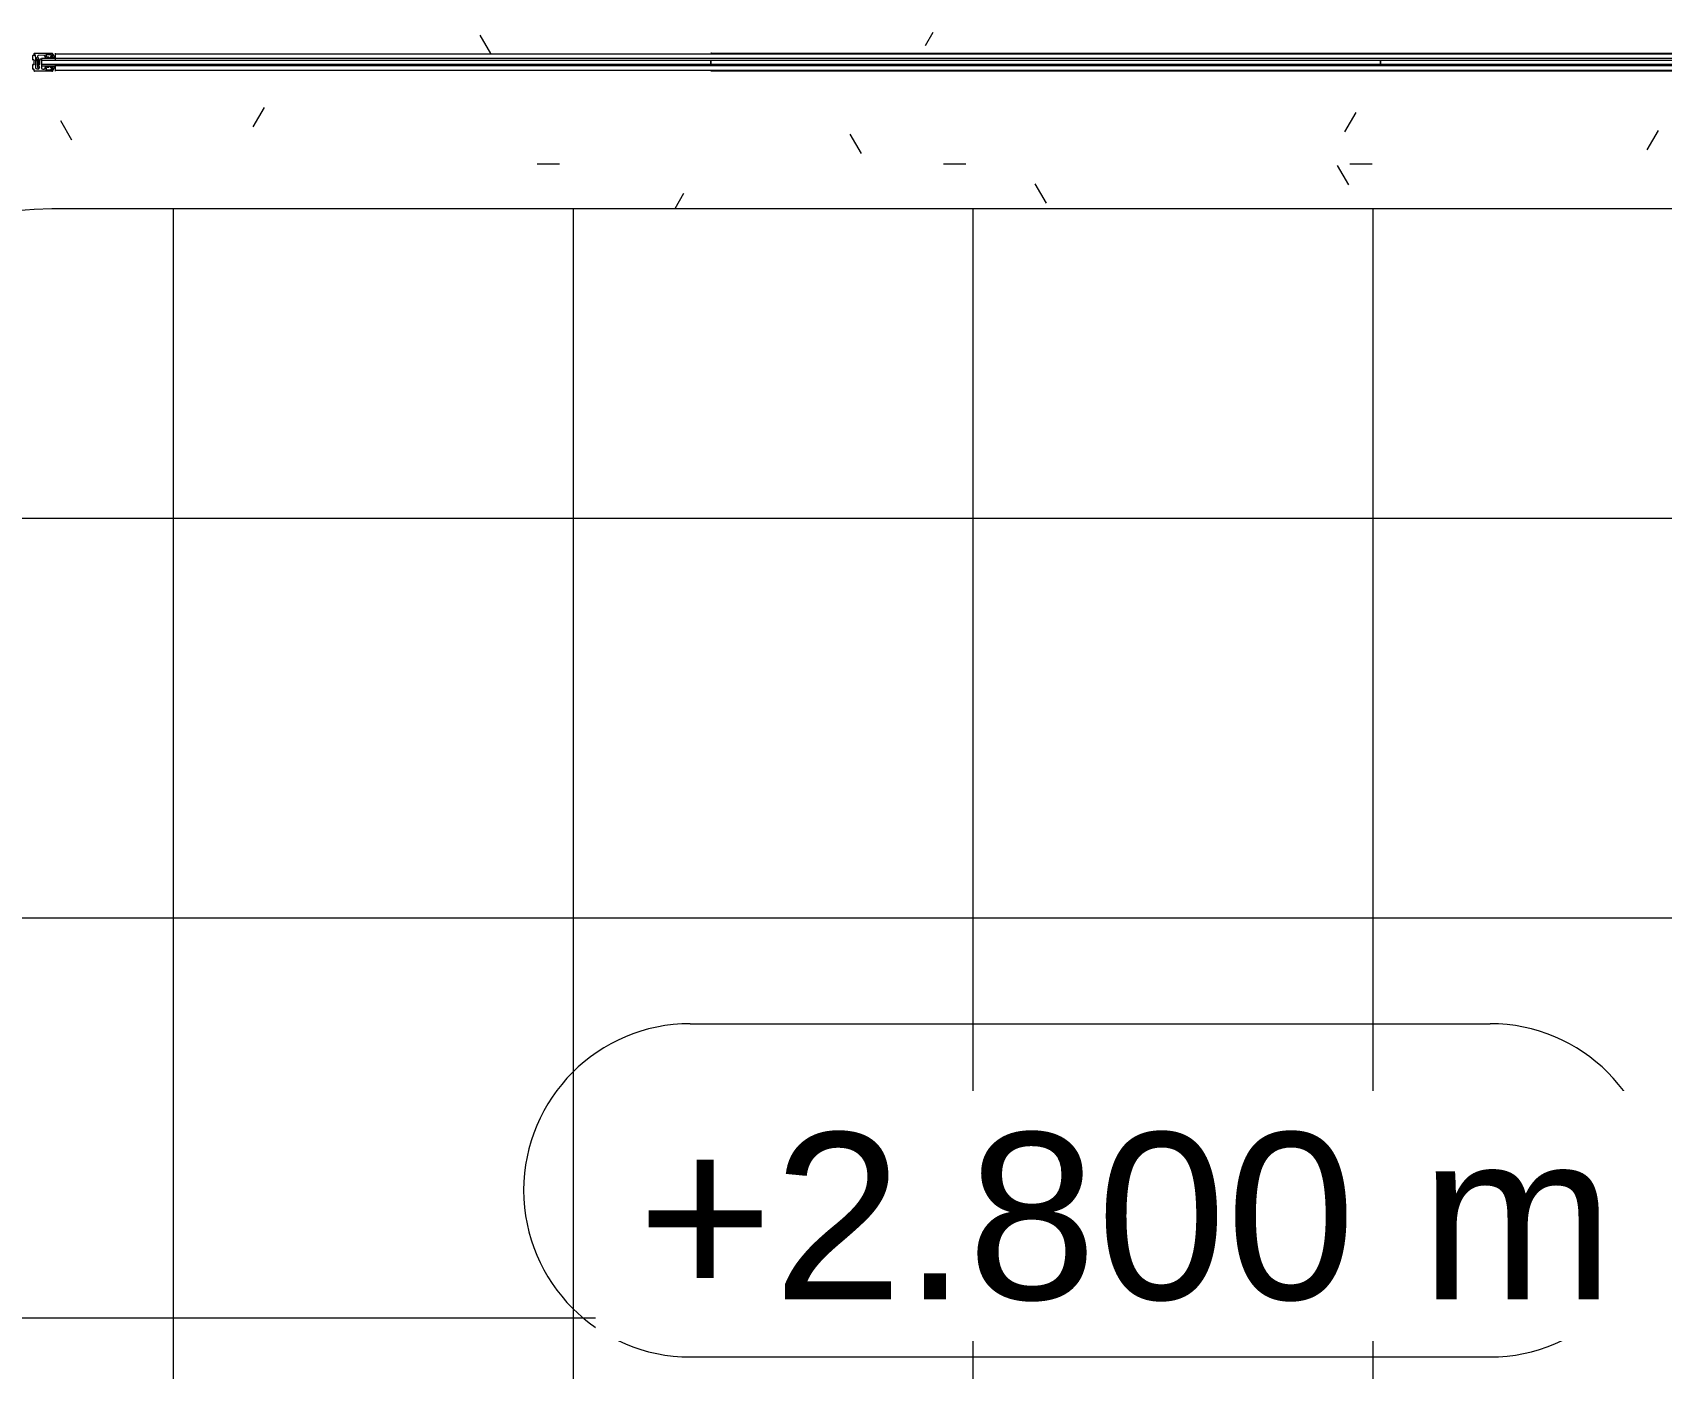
# Model space of a CAD drawing. Header units: millimetres. Extents: x 2814 to 112404, y -27229 to 26301.
# Drawn here: x 40290 to 42734, y -6074 to -4070 of the extents above; entities that cross this region are included whole.
import ezdxf

# ---------------------------------------------------------------- set-up
doc = ezdxf.new("R2010")
doc.units = ezdxf.units.MM
for name, color, linetype, lineweight in [('A-CLNG', 13, 'Continuous', 9), ('A-CLNG-PATT', 13, 'Continuous', 9), ('A-GLAZ-CURT', 52, 'Continuous', 5), ('A-GLAZ-CWMG', 51, 'Continuous', 5), ('G-ANNO-DIMS', 111, 'Continuous', 5), ('G-IMPT', 8, 'Continuous', 5)]:
    doc.layers.add(name, color=color, linetype=linetype, lineweight=lineweight)
doc.styles.add('Arial_5', font='arial.ttf', dxfattribs={"height": 250})
pattern_1 = [(0, (0, 0), (812.8, 203.2), [33.528, -576.072, 33.528, -576.072, -3251.2]), (0, (0, 0), (812.8, 203.2), [-1219.2, 33.528, -1185.672, 33.528, -576.072, -1422.4]), (0, (0, 0), (812.8, 203.2), [-3048, 33.528, -372.872, 33.528, -982.472]), (120, (304.8, 101.6), (-582.3764, 602.3054), [33.528, -576.072, 33.528, -576.072, -3251.2]), (120, (304.8, 101.6), (-582.3764, 602.3054), [-1219.2, 33.528, -1185.672, 33.528, -576.072, -1422.4]), (120, (304.8, 101.6), (-582.3764, 602.3054), [-3048, 33.528, -372.872, 33.528, -982.472]), (240, (406.4, 508), (-230.4236, -805.5054), [33.528, -576.072, 33.528, -576.072, -3251.2]), (240, (406.4, 508), (-230.4236, -805.5054), [-1219.2, 33.528, -1185.672, 33.528, -576.072, -1422.4]), (240, (406.4, 508), (-230.4236, -805.5054), [-3048, 33.528, -372.872, 33.528, -982.472])]

# ---------------------------------------------------------------- blocks, each defined once
blk = doc.blocks.new('System Panel - Glazed-1544886-CEILING - GROUND STOREY PLAN')
at = {"layer": 'A-GLAZ-CURT'}
for p, q in [((-502.3, -3.2), (-502.3, 3.2)), ((-502.3, 3.2), (502.3, 3.2)), ((502.3, 3.2), (502.3, -3.2)), ((502.3, -3.2), (-502.3, -3.2))]:
    blk.add_line(p, q, dxfattribs=at)
blk = doc.blocks.new('Rectangular Mullion - Clarity Aluminium Top Frame-1544881-CEILING - GROUND STOREY PLAN')
at = {"layer": 'A-GLAZ-CWMG'}
for p, q in [((-20162.4, -4100.7), (-20162.4, -4102)), ((-20162.4, -4102), (-20162.4, -4108.7)), ((-19178.4, -4102), (-20162.4, -4102)), ((-20162.4, -4108.7), (-20162.4, -4110.9)), ((-19178.4, -4108.7), (-20162.4, -4108.7)), ((-20162.4, -4117.4), (-20162.4, -4119.7)), ((-20162.4, -4119.7), (-20162.4, -4126.3)), ((-19178.4, -4119.7), (-20162.4, -4119.7)), ((-20162.4, -4126.3), (-20162.4, -4127.7)), ((-19178.4, -4126.3), (-20162.4, -4126.3))]:
    blk.add_line(p, q, dxfattribs=at)
blk = doc.blocks.new('Rectangular Mullion - Clarity Base_Top Frame_dwg_DI - DI-2001462-Left-956013-CEILING - GROUND STOREY PLAN')
at = {"layer": 'G-IMPT'}
for p, q in [((-13.5, 2671.5), (-13.5, 2697.5)), ((-13, 2698), (-11, 2698)), ((-10.5, 2698.6), (-10.5, 2699.4)), ((-10, 2700), (-4, 2700)), ((-10, 2693.9), (-10, 2691.6)), ((-7.8, 2692.4), (4.9, 2693.5)), ((-6.7, 2690), (-5.9, 2691.1)), ((-3.5, 2699.4), (-3.5, 2698.5)), ((-2.9, 2698), (2.9, 2698)), ((3.5, 2698.5), (3.5, 2699.5)), ((4.1, 2700), (9.9, 2700)), ((5, 2688.8), (5, 2687.7)), ((11, 2696.6), (11, 2697.5)), ((11.5, 2698), (13, 2698)), ((13.5, 2697.5), (13.5, 2671.5)), ((-12, 2679.4), (-12, 2672.3)), ((-9, 2681.5), (-9, 2679.9)), ((4.3, 2687), (-8.4, 2687)), ((9, 2679.9), (9, 2681.6)), ((12, 2672.3), (12, 2679.4))]:
    blk.add_line(p, q, dxfattribs=at)
at = {"layer": 'G-IMPT', "flags": 128}
for points in [[(-8.4, 2690), (-6.7, 2690), (-8.1, 2690.9)], [(6, 2694), (8, 2696), (-7.9, 2696)], [(6.6, 2691.7), (-5.9, 2691.1), (-4.7, 2690.8), (-3.4, 2690), (2.6, 2690)], [(8, 2696), (9.7, 2696), (10.5, 2696)], [(9.6, 2682.1), (10.5, 2682.1), (10.2, 2691.8)], [(10.5, 2699.5), (10.5, 2696.8), (10.5, 2698.6)], [(-9.3, 2672.1), (-9.3, 2670), (-12, 2670)], [(-7.4, 2681.3), (-5.5, 2679.5), (-5.5, 2678), (-7.5, 2679.1), (-7.5, 2676), (-5.5, 2674), (-5.5, 2672.5), (-7.5, 2673.6), (-7.5, 2669.9), (-5.5, 2667.9), (-5.5, 2666.3), (-11.9, 2669.9), (-9, 2669.9), (-9, 2672.5), (-10.4, 2672.5), (-10.4, 2671.5), (-11.8, 2672.9), (-11.8, 2678.7), (-10.4, 2680.1), (-10.4, 2679.1), (-9, 2679.1), (-9, 2680.6)], [(-10.5, 2684.9), (-10.5, 2682.1), (-9.5, 2682.1)], [(9, 2680.6), (9, 2679.1), (10.4, 2679.1), (10.4, 2680.1), (11.8, 2678.7), (11.8, 2672.9), (10.4, 2671.5), (10.4, 2672.5), (9, 2672.5), (9, 2669.9), (11.9, 2669.9), (5.5, 2666.3), (5.5, 2667.9), (7.5, 2669.9), (7.5, 2673.6), (5.5, 2672.5), (5.5, 2674), (7.5, 2676), (7.5, 2679.1), (5.5, 2678), (5.5, 2679.5), (7.4, 2681.3)], [(12, 2670), (9, 2670), (9, 2671.8)]]:
    blk.add_lwpolyline(points, dxfattribs=at)
at = {"layer": 'G-IMPT'}
for centre, radius, start, end in [((-13, 2697.5), 0.514, 90, 180), ((-11, 2698.5), 0.509, 270, 10.7758), ((-10, 2699.5), 0.509, 90, 190.8093), ((-7.9, 2693.9), 2.08, 90, 180), ((-8.4, 2691.6), 1.57, 180, 270.9779), ((-7.7, 2691.6), 0.799, 95.0009, 240), ((-4, 2699.5), 0.509, 349.3362, 90), ((-3, 2698.5), 0.511, 180, 282), ((2.6, 2687), 2.97, 36, 90), ((3, 2698.5), 0.511, 258, 0), ((4, 2699.5), 0.511, 78, 180), ((4.7, 2695.2), 1.72, 275.0009, 314.9984), ((6.6, 2693.3), 1.51, 273.172, 327.1204), ((8.9, 2691.7), 1.3, 1.8421, 147.1204), ((9.7, 2696.8), 0.758, 266.7949, 0), ((9.7, 2696.8), 0.756, 270, 0), ((10, 2699.5), 0.511, 0, 102), ((10.5, 2696.5), 0.53, 270, 11.992), ((11.5, 2697.5), 0.503, 90, 180), ((13, 2697.5), 0.503, 360, 90), ((-12, 2671.5), 1.5, 180, 270), ((-11.2, 2679.4), 0.808, 67.4346, 180), ((-11, 2672.5), 1.02, 195.3795, 356.6205), ((-10.8, 2679.5), 0.618, 344.692, 98.692), ((-8.4, 2684.9), 2.1, 90, 180), ((-9.7, 2679.9), 0.713, 227.7664, 0), ((-9.8, 2672.1), 0.459, 358.168, 117.832), ((-9.5, 2681.6), 0.511, 348, 90), ((-8, 2680.6), 0.966, 45.6325, 180), ((4.3, 2687.7), 0.69, 270, 0), ((8, 2680.6), 0.966, 360, 134.3675), ((9.5, 2681.6), 0.511, 78, 180), ((9.7, 2679.8), 0.667, 173.4049, 320.5951), ((9.7, 2671.8), 0.728, 50, 180), ((10.8, 2672.1), 0.606, 156.4132, 293.5868), ((10.8, 2679.5), 0.655, 75.6925, 190.3075), ((11.2, 2679.4), 0.786, 360, 106.9292), ((11.2, 2672.3), 0.775, 252.6204, 0), ((12, 2671.5), 1.5, 270, 0)]:
    blk.add_arc(centre, radius, start, end, dxfattribs=at)
blk = doc.blocks.new('Rectangular Mullion - Clarity Base_Top Frame_dwg-956012-CEILING - GROUND STOREY PLAN')
blk.add_blockref('Rectangular Mullion - Clarity Base_Top Frame_dwg_DI - DI-2001462-Left-956013-CEILING - GROUND STOREY PLAN', (32.4, -2650.1))
blk = doc.blocks.new('Rectangular Mullion - Aluminium Frame - Top_ Bottom - Clarity-955992-CEILING - GROUND STOREY PLAN')
at = {"rotation": 269.9999999999999}
blk.add_blockref('Rectangular Mullion - Clarity Base_Top Frame_dwg-956012-CEILING - GROUND STOREY PLAN', (-19.9, 32.4), dxfattribs=at)
blk = doc.blocks.new('Rectangular Mullion - Clarity Aluminium Top Frame-1446041-CEILING - GROUND STOREY PLAN')
at = {"layer": 'A-GLAZ-CWMG', "lineweight": 9}
for p, q in [((-30, 12.2), (-33.7, 5.5)), ((-33.7, 5.5), (-13, 5.5)), ((-2.5, 13.5), (-28.5, 13.5)), ((-13, 5.5), (-13, -5.5)), ((-2, 10.5), (-2, 13)), ((-0.5, 10.5), (-2, 10.5)), ((-2, -2.9), (-2, 2.9)), ((-1.5, 3.5), (-0.5, 3.5)), ((0, 4.1), (0, 9.9)), ((-13, -5.5), (-33.7, -5.5)), ((-33.7, -5.5), (-30, -12.2)), ((-28.5, -13.5), (-2.5, -13.5)), ((-2, -13), (-2, -11)), ((-0.6, -3.5), (-1.5, -3.5)), ((-1.4, -10.5), (-0.6, -10.5)), ((0, -10), (0, -4))]:
    blk.add_line(p, q, dxfattribs=at)
for centre, radius, start, end in [((-28.5, 12), 1.5, 90, 173.7939), ((-2.5, 13), 0.503, 0, 90), ((-1.5, 3), 0.511, 90, 192), ((-0.5, 10), 0.511, 348, 90), ((-0.5, 4), 0.511, 270, 12), ((-28.5, -12), 1.5, 186.2061, 270), ((-2.5, -13), 0.514, 270, 0), ((-1.5, -3), 0.511, 168, 270), ((-1.5, -11), 0.509, 79.2242, 180), ((-0.5, -4), 0.509, 0, 100.6638), ((-0.5, -10), 0.509, 259.1907, 0)]:
    blk.add_arc(centre, radius, start, end, dxfattribs=at)
blk = doc.blocks.new('Rectangular Mullion - Clarity Aluminium Top Frame-1544898-CEILING - GROUND STOREY PLAN')
at = {"layer": 'A-GLAZ-CWMG'}
for p, q in [((-19178.4, -4100.7), (-18173.7, -4100.7)), ((-19177.5, -4100.7), (-19178.4, -4100.7)), ((-18173.7, -4102), (-19178.4, -4102)), ((-18173.7, -4108.7), (-19178.4, -4108.7)), ((-18173.7, -4119.7), (-19178.4, -4119.7)), ((-18173.7, -4126.3), (-19178.4, -4126.3)), ((-18173.7, -4127.7), (-19178.4, -4127.7)), ((-19177.5, -4127.7), (-19178.4, -4127.7))]:
    blk.add_line(p, q, dxfattribs=at)
blk = doc.blocks.new('Ceilings 5 - Ceilings 2-1440822-CEILING - GROUND STOREY PLAN')
at = {"layer": 'A-CLNG-PATT'}
h = blk.add_hatch(dxfattribs=at)
h.set_pattern_fill('FP_23', color=252, style=0, pattern_type=2)
h.set_pattern_definition(pattern_1)
h.paths.add_polyline_path([(-16866.7, -7525.7), (-16156.6, -7525.7), (-16156.6, -4333.9), (-16133.6, -4333.9), (-16133.9, -4158.9), (-20140.3, -4158.9), (-20259.8, -4164.8), (-20378.2, -4182.3), (-20494.4, -4211.4), (-20607.1, -4251.7), (-20715.3, -4302.9), (-20818, -4364.5), (-20914.1, -4435.8), (-21002.8, -4516.2), (-21083.2, -4604.8), (-21160.1, -4710.3), (-21216, -4803.7), (-21270.3, -4920.5), (-21307.5, -5024.6), (-21336.6, -5140.7), (-21354.2, -5259.1), (-21360.1, -5378.7), (-21360.1, -7525.7), (-17728.7, -7525.7)])
h.paths.add_polyline_path([(-17728.7, -7198.5), (-21185.1, -7198.5), (-21185.1, -5378.7), (-21179.3, -5269.5), (-21162.2, -5161.4), (-21133.9, -5055.8), (-21094.7, -4953.7), (-21045.1, -4856.3), (-20985.5, -4764.6), (-20916.7, -4679.6), (-20839.4, -4602.2), (-20754.4, -4533.4), (-20662.7, -4473.9), (-20565.2, -4424.2), (-20463.1, -4385), (-20357.5, -4356.7), (-20249.5, -4339.6), (-20140.3, -4333.9), (-16483.8, -4333.9), (-16483.8, -7198.5), (-16675.1, -7198.5)])
at = {"layer": 'A-CLNG'}
blk.add_line((-16483.8, -4333.9), (-20140.3, -4333.9), dxfattribs=at)
blk.add_arc((-20140.3, -5378.7), 1044.8, 90, 180, dxfattribs=at)
blk = doc.blocks.new('Ceilings 7 - Ceilings 7-1442847-CEILING - GROUND STOREY PLAN')
at = {"layer": 'A-CLNG-PATT'}
h = blk.add_hatch(dxfattribs=at)
h.set_pattern_fill('FP_22', color=252, style=0, pattern_type=2)
h.set_pattern_definition(pattern_1)
h.paths.add_polyline_path([(-21449.1, -7525.7), (-21449.1, -5825.3), (-21363.1, -5825.3), (-21359.2, -5360.6), (-21354.2, -5259.1), (-21336.6, -5140.7), (-21307.5, -5024.6), (-21267.2, -4911.9), (-21216, -4803.7), (-21153.1, -4699.1), (-21078.4, -4599.5), (-21002.8, -4516.2), (-20914.1, -4435.8), (-20818, -4364.5), (-20715.3, -4302.9), (-20597.9, -4248.5), (-20494.4, -4211.4), (-20378.2, -4182.3), (-20259.8, -4164.8), (-20140.3, -4158.9), (-16243.6, -4158.7), (-16243.6, -4151.7), (-17143.6, -4151.7), (-17143.6, -4158.7), (-17156.1, -4158.7), (-17156.1, -4069.7), (-17143.6, -4069.7), (-17143.6, -4076.7), (-16243.6, -4076.7), (-16243.6, -4069.7), (-21448.8, -4069.5), (-21448.8, -3024.9), (-14485.6, -3024.7), (-14485.8, -2890.5), (-21448.8, -2890.5), (-21448.8, -328.7), (-21998.6, -328.7), (-21998.6, -3024.7), (-22252.6, -3024.7), (-22252.6, -1438.7), (-22503.1, -1438.7), (-22503.1, -7525.7), (-21679.9, -7525.7)])
h.paths.add_polyline_path([(-21402.4, -5812.3), (-21400.2, -5812.3), (-21400.2, -5791.6), (-21402.4, -5791.6), (-21402.4, -5796.8)])
h.paths.add_polyline_path([(-21402.4, -5812.3), (-21400.2, -5823.4), (-21407.2, -5822.7)])
h.paths.add_polyline_path([(-21402.4, -5378.3), (-21407, -5367.1), (-21400.2, -5367.3), (-21401.3, -5372.7)])
h.paths.add_polyline_path([(-21391.4, -5378.3), (-21393.7, -5378.3), (-21393.7, -5399), (-21391.4, -5399), (-21391.4, -5393.8)])
h.paths.add_polyline_path([(-21391.4, -5812.3), (-21394, -5823.3), (-21399.8, -5823.3), (-21402.4, -5812.3), (-21409.1, -5823), (-21410.4, -5822.7), (-21410.4, -5796.8), (-21409.1, -5795.3), (-21402.4, -5791.6), (-21410.4, -5791.6), (-21409.4, -5399), (-21400.2, -5399), (-21401.3, -5378.3), (-21402.4, -5378.3), (-21399, -5367.3), (-21394, -5367.3), (-21393.4, -5367.2), (-21383.4, -5367.8), (-21383.4, -5393.8), (-21384.7, -5395.3), (-21390.3, -5399), (-21383.4, -5399), (-21384.4, -5791.6), (-21393.7, -5791.6), (-21393.6, -5812.3)])
h.paths.add_polyline_path([(-21386.4, -5823.3), (-21393.5, -5822.8), (-21391.4, -5812.3), (-21391.4, -5791.6), (-21383.4, -5796.8), (-21383.4, -5822.8), (-21384.7, -5823)])
h.paths.add_polyline_path([(-21391.4, -5825.3), (-21392.8, -5825.3), (-21392.8, -5823.7), (-21386.4, -5823.4), (-21387, -5825.3)])
h.paths.add_polyline_path([(-21406.9, -5825.3), (-21406.9, -5823.9), (-21400.4, -5823.8), (-21400.9, -5825.3), (-21402.4, -5825.3)])
h.paths.add_polyline_path([(-21402.4, -5399), (-21410.4, -5393.8), (-21410.1, -5367.7), (-21407.5, -5368.1), (-21402.4, -5378.3), (-21402.4, -5395.3)])
h.paths.add_polyline_path([(-21386.4, -5367.3), (-21393.1, -5366.1), (-21391.4, -5364.3), (-21386.6, -5365.3), (-21386.4, -5367.2)])
h.paths.add_polyline_path([(-21400.4, -5366.8), (-21407.2, -5366.1), (-21406.9, -5365.3), (-21400.9, -5365.3)])
h.paths.add_polyline_path([(-20201.2, -4104.3), (-20199.1, -4104.6), (-20198.9, -4110.6), (-20200, -4110.4), (-20200.3, -4108.9)])
h.paths.add_polyline_path([(-20211.5, -4110.5), (-20231.7, -4112.9), (-20231.1, -4115), (-20211.3, -4112.7), (-20211.4, -4111.4)])
h.paths.add_polyline_path([(-21390.3, -5352.8), (-21386.9, -5364.3), (-21393.3, -5363), (-21391.4, -5356.5)])
h.paths.add_polyline_path([(-21390.3, -5352.8), (-21388.6, -5332.2), (-21381.1, -5338), (-21383.4, -5363.9), (-21386.2, -5363.2), (-21386.2, -5363)])
h.paths.add_polyline_path([(-21407.2, -5362.4), (-21410.1, -5361.6), (-21407.3, -5335.1), (-21406.3, -5334.3), (-21400.6, -5331.7), (-21407.6, -5332), (-21407, -5324.4), (-21385, -5068.4), (-21377.4, -5070), (-21374.4, -5055.3), (-21381.9, -5052.5), (-21293.2, -4794.7), (-21286, -4797.6), (-21280, -4784.4), (-21286.9, -4780.4), (-21175.1, -4596.6), (-21168.6, -4601.1), (-21160.2, -4588.9), (-21166.3, -4583.8), (-21078.6, -4480.7), (-21072.4, -4486), (-21062.8, -4475.2), (-21068.3, -4469.4), (-20973.2, -4381.9), (-20967.5, -4387.8), (-20956.5, -4378.5), (-20960.8, -4371.8), (-20744.7, -4232.3), (-20740.8, -4239.2), (-20727.9, -4232.5), (-20730.5, -4225), (-20483.9, -4136.3), (-20481.3, -4143.7), (-20467.5, -4140.3), (-20469.1, -4132.4), (-20231.7, -4105.8), (-20231.1, -4110.5), (-20227.9, -4104.3), (-20202, -4101.3), (-20200.3, -4111.4), (-20200.3, -4111.8), (-20200.3, -4117.8), (-20210.3, -4121.4), (-20211.5, -4119.3), (-20231.7, -4121.6), (-20231.7, -4132), (-20463.2, -4158.5), (-20465.4, -4149.2), (-20480, -4152.7), (-20478.1, -4162.5), (-20719.5, -4249.3), (-20723.8, -4240.8), (-20737, -4247.8), (-20733.4, -4256.7), (-20944.6, -4393), (-20950.7, -4385.6), (-20961.6, -4396), (-20957.1, -4403.3), (-21049.3, -4488.1), (-21055.9, -4481.8), (-21066.2, -4492.6), (-21059.7, -4499.5), (-21145.2, -4600.1), (-21153.2, -4595.5), (-21161.5, -4606.7), (-21154, -4613), (-21263.1, -4792.5), (-21271.9, -4789.2), (-21278.1, -4802), (-21269.4, -4807.3), (-21356.1, -5059.2), (-21365.6, -5057.6), (-21368.6, -5071.9), (-21358.8, -5074), (-21380.8, -5330.9), (-21390.8, -5332.2), (-21392.6, -5352.6), (-21390.3, -5352.8), (-21393.9, -5363.5), (-21399.6, -5363), (-21400.7, -5363), (-21406.6, -5362.5)])
h.paths.add_polyline_path([(-21401, -5364.9), (-21407, -5363.3), (-21406.6, -5362.5), (-21400.3, -5363.5)])
h.paths.add_polyline_path([(-21399, -5352), (-21397.3, -5331.6), (-21399.6, -5332), (-21400.2, -5351.9), (-21399.6, -5352)])
h.paths.add_polyline_path([(-17141.6, -4140.5), (-17139.1, -4138.7), (-17142.1, -4138.7), (-17141.6, -4136.2), (-17139.1, -4136.2), (-17139.1, -4092.2), (-17142.1, -4092), (-17141.2, -4089.7), (-17139.1, -4089.7), (-17141.6, -4087.9), (-17143.6, -4092.2), (-17142.4, -4138.7), (-17142.1, -4139.4)])
h.paths.add_polyline_path([(-16245.6, -4140.5), (-16243.6, -4136.2), (-16243.6, -4092.2), (-16245.6, -4087.9), (-16248.1, -4089.7), (-16245.1, -4089.7), (-16245.6, -4092.2), (-16248.1, -4092.2), (-16248.1, -4136.2), (-16245.1, -4136.2), (-16245.9, -4138.7), (-16248.1, -4138.7)])
h.paths.add_polyline_path([(-20224.7, -4131.2), (-20226.4, -4130), (-20230.8, -4123.8), (-20210.3, -4121.4), (-20198.7, -4125.6), (-20198.9, -4128.1), (-20214.8, -4130)])
h.paths.add_polyline_path([(-20162.4, -4119.7), (-20167.6, -4127.7), (-20193.5, -4127.6), (-20193.3, -4124.8), (-20183.1, -4119.7), (-20166.1, -4119.7)])
h.paths.add_polyline_path([(-20183.1, -4119.7), (-20194.2, -4124.8), (-20193.5, -4117.6)])
h.paths.add_polyline_path([(-17189.8, -4108.7), (-17184.6, -4100.7), (-17158.6, -4100.7), (-17158, -4110.9), (-17169.1, -4108.7), (-17186.1, -4108.7)])
h.paths.add_polyline_path([(-18123.9, -4127.7), (-20162.4, -4126.7), (-20162.4, -4117.4), (-20183.1, -4117.5), (-20183.1, -4119.7), (-20194.1, -4117.1), (-20193.5, -4111.2), (-20183.1, -4108.7), (-20183.1, -4110.9), (-20162.4, -4110.9), (-20162.4, -4100.7), (-17189.8, -4101.7), (-17189.8, -4110.9), (-17169.1, -4110.9), (-17169.1, -4108.7), (-17158.1, -4111.3), (-17158.6, -4117.2), (-17169.1, -4119.7), (-17169.1, -4117.4), (-17189.8, -4117.7), (-17189.8, -4127.7), (-17992.2, -4127.7)])
h.paths.add_polyline_path([(-17184.6, -4127.7), (-17187, -4124.7), (-17189.8, -4119.7), (-17169.1, -4119.7), (-17158.1, -4125.2), (-17158.6, -4127.7), (-17169.1, -4127.7)])
h.paths.add_polyline_path([(-20198.6, -4125.2), (-20210.3, -4121.4), (-20199.5, -4118.1), (-20198.6, -4125)])
h.paths.add_polyline_path([(-20198.2, -4125), (-20198.6, -4118.2), (-20197.5, -4118.4), (-20196.8, -4124.4)])
h.paths.add_polyline_path([(-17157.9, -4124.8), (-17169.1, -4119.7), (-17158, -4117.5), (-17157.9, -4124.3)])
h.paths.add_polyline_path([(-17157.5, -4124.7), (-17156.6, -4118), (-17156.1, -4118.2), (-17156.1, -4124.2)])
h.paths.add_polyline_path([(-20194.7, -4124.7), (-20196.1, -4124.2), (-20195.8, -4118.1), (-20194.6, -4118.1), (-20194.7, -4124.4)])
h.paths.add_polyline_path([(-20194.2, -4110.9), (-20193.5, -4100.7), (-20166.5, -4101.7), (-20166.1, -4102), (-20162.4, -4108.7), (-20183.1, -4108.7), (-20194.1, -4110.8)])
h.paths.add_polyline_path([(-17157.6, -4110.7), (-17158, -4103.7), (-17156.1, -4104.3), (-17156.1, -4110.1)])
h.paths.add_polyline_path([(-20194.6, -4110.7), (-20196.1, -4110.1), (-20195.9, -4104.3), (-20194.1, -4103.7), (-20194.5, -4110.4)])
blk = doc.blocks.new('Rectangular Mullion - Clarity Aluminium Top Frame-1544900-CEILING - GROUND STOREY PLAN')
at = {"layer": 'A-GLAZ-CWMG'}
for p, q in [((-18173.7, -4100.7), (-17189.8, -4100.7)), ((-17189.8, -4102), (-18173.7, -4102)), ((-17189.8, -4102), (-17189.8, -4100.7)), ((-17189.8, -4108.7), (-17189.8, -4102)), ((-17189.8, -4108.7), (-18173.7, -4108.7)), ((-17189.8, -4119.7), (-18173.7, -4119.7)), ((-17189.8, -4126.3), (-18173.7, -4126.3)), ((-17189.8, -4127.7), (-18173.7, -4127.7)), ((-17189.8, -4110.9), (-17189.8, -4108.7)), ((-17189.8, -4119.7), (-17189.8, -4117.4)), ((-17189.8, -4126.3), (-17189.8, -4119.7)), ((-17189.8, -4127.7), (-17189.8, -4126.3))]:
    blk.add_line(p, q, dxfattribs=at)
blk = doc.blocks.new('Spot Elevations - SVA_Spot Elevation - plan FFL-52297-CEILING - GROUND STOREY PLAN')
at = {"layer": 'G-ANNO-DIMS'}
for p, q in [((-0.5, 5), (11.5, 5)), ((-0.5, 0), (11.5, 0))]:
    blk.add_line(p, q, dxfattribs=at)
for centre, start, end in [((-0.5, 2.5), 90, 270), ((11.5, 2.5), 270, 90)]:
    blk.add_arc(centre, 2.5, start, end, dxfattribs=at)

msp = doc.modelspace()

# ---------------------------------------------------------------- hatches: boundary and pattern name
at = {"layer": 'A-CLNG-PATT'}
h = msp.add_hatch(dxfattribs=at)
h.set_pattern_fill('FP_27', color=256, style=0, pattern_type=2)
h.set_pattern_definition([(0, (41700.9, -5998.46), (0, -600), []), (270, (41700.9, -5998.46), (-600, -4e-14), [])])
h.paths.add_polyline_path([(39300.9, -7198.5), (44002.2, -7198.5), (44002.2, -4333.9), (40345.7, -4333.9), (40226.2, -4341.2), (40123.2, -4358.1), (40022.9, -4385), (39920.8, -4424.2), (39823.3, -4473.9), (39731.6, -4533.4), (39646.6, -4602.2), (39569.3, -4679.6), (39500.5, -4764.6), (39440.9, -4856.3), (39391.3, -4953.7), (39352.1, -5055.8), (39323.8, -5161.4), (39306.6, -5269.5), (39300.9, -5378.7), (39300.9, -6910.7)])

# ---------------------------------------------------------------- block references
at = {"layer": 'A-CLNG'}
for name in ['Ceilings 7 - Ceilings 7-1442847-CEILING - GROUND STOREY PLAN', 'Ceilings 5 - Ceilings 2-1440822-CEILING - GROUND STOREY PLAN']:
    msp.add_blockref(name, (60486, 0), dxfattribs=at)
at = {"layer": 'A-GLAZ-CURT', "rotation": 180}
for p in [(40805.3, -4114.2), (41809.9, -4114.2), (42814.6, -4114.2)]:
    msp.add_blockref('System Panel - Glazed-1544886-CEILING - GROUND STOREY PLAN', p, dxfattribs=at)
at = {"layer": 'A-GLAZ-CWMG', "rotation": 180}
msp.add_blockref('Rectangular Mullion - Aluminium Frame - Top_ Bottom - Clarity-955992-CEILING - GROUND STOREY PLAN', (40319.9, -4114.2), dxfattribs=at)
at = {"layer": 'A-GLAZ-CWMG', "extrusion": (0, 0, -1)}
msp.add_blockref('Rectangular Mullion - Clarity Aluminium Top Frame-1446041-CEILING - GROUND STOREY PLAN', (-40289.9, -4114.2), dxfattribs=at)
at = {"layer": 'A-GLAZ-CWMG'}
for name in ['Rectangular Mullion - Clarity Aluminium Top Frame-1544881-CEILING - GROUND STOREY PLAN', 'Rectangular Mullion - Clarity Aluminium Top Frame-1544898-CEILING - GROUND STOREY PLAN', 'Rectangular Mullion - Clarity Aluminium Top Frame-1544900-CEILING - GROUND STOREY PLAN']:
    msp.add_blockref(name, (60486, 0), dxfattribs=at)
at = {"layer": 'G-ANNO-DIMS', "xscale": 99.99999999999993, "yscale": 99.99999999999993, "zscale": 99.99999999999993}
msp.add_blockref('Spot Elevations - SVA_Spot Elevation - plan FFL-52297-CEILING - GROUND STOREY PLAN', (41326.6, -6056.7), dxfattribs=at)

# ---------------------------------------------------------------- next in the draw order: texts
at = {"layer": 'G-ANNO-DIMS', "insert": (41197.1, -5720.3), "char_height": 250, "width": 1750.751, "attachment_point": 1, "line_spacing_factor": 0.941778, "style": 'Arial_5', "bg_fill": 3, "box_fill_scale": 1.25, "bg_fill_color": 256, "bg_fill_true_color": 13158600, "bg_fill_transparency": 0}
msp.add_mtext('+2.800 m', dxfattribs=at)

doc.saveas('drawing.dxf')
